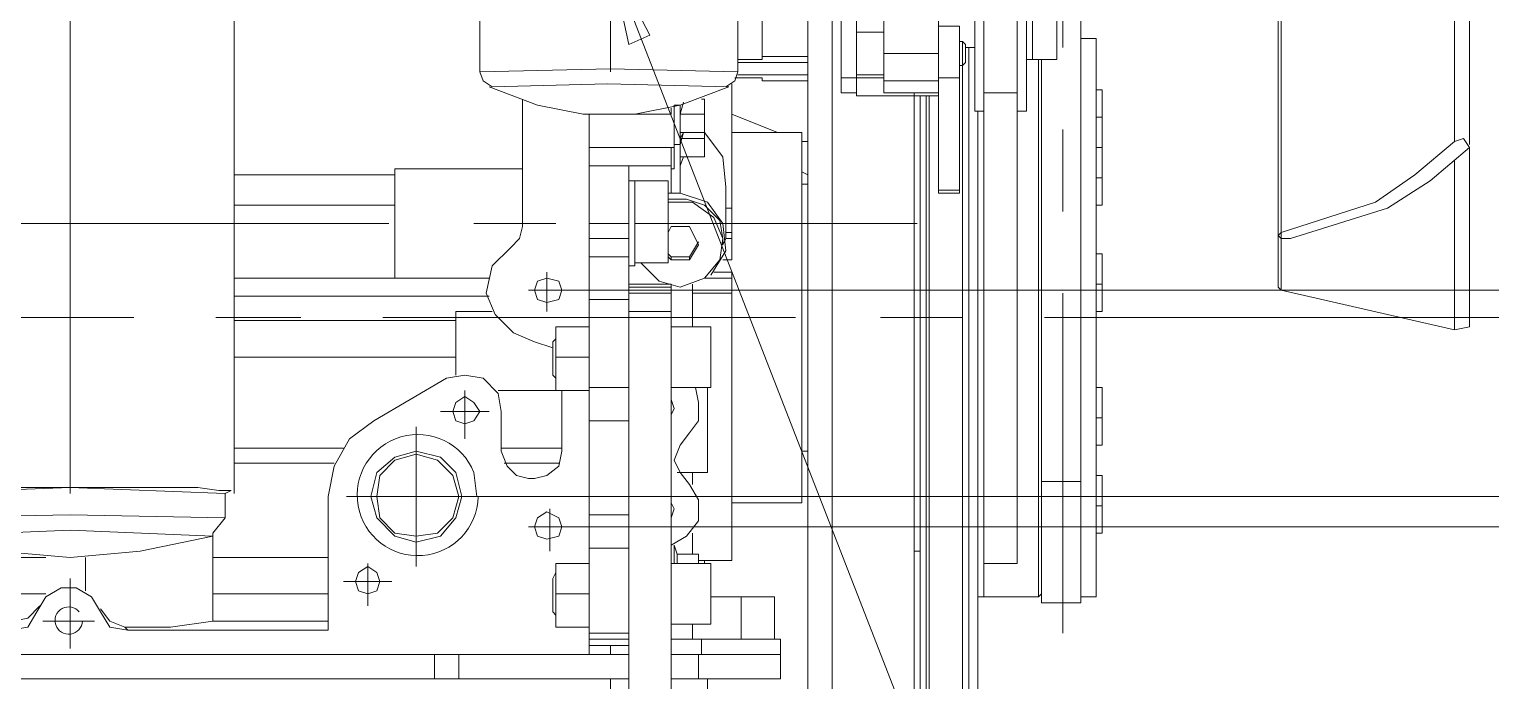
# Model space of a CAD drawing. Header units: millimetres. Extents: x 0.2 to 11.3, y 0.2 to 8.
# Drawn here: x 8.698 to 9.5, y 4.869 to 5.227 of the extents above; entities that cross this region are included whole.
import ezdxf

# ---------------------------------------------------------------- set-up
doc = ezdxf.new("R2010")
doc.units = ezdxf.units.MM
doc.layers.add('PDF_几何图形', color=7, linetype='Continuous')

msp = doc.modelspace()

# ---------------------------------------------------------------- linework, layer by layer
at = {"layer": 'PDF_几何图形', "lineweight": 13}
for points in [[(9.385, 5.50556), (9.38333, 5.50222), (9.38333, 5.08556), (9.385, 5.08389), (9.385, 5.50556), (9.415, 5.52389), (9.44167, 5.54389), (9.46333, 5.56889), (9.48, 5.59722), (9.48, 5.48889), (9.46167, 5.46056), (9.44, 5.43556), (9.415, 5.41556), (9.385, 5.39722)], [(9.25333, 5.56722), (9.25333, 5.30389), (9.25333, 5.41056), (9.24833, 5.41056), (9.24833, 5.30389), (9.245, 5.30389), (9.245, 5.37889), (9.245, 5.33222), (9.24, 5.33222), (9.24, 5.18222), (9.245, 5.18222), (9.245, 5.33222), (9.24167, 5.33222), (9.24167, 5.37389), (9.24, 5.38056)], [(9.485, 5.16722), (9.48833, 5.16222), (9.485, 5.16722), (9.48, 5.16556), (9.48, 5.46722), (9.485, 5.46889), (9.48833, 5.46556), (9.48833, 5.16389)], [(9.265, 5.44556), (9.265, 5.21722)], [(9.01667, 5.43389), (9.01667, 5.20389)], [(8.945, 5.34056), (8.945, 5.20389), (9.01667, 5.20556), (9.08667, 5.20389), (9.08667, 5.34056)], [(9.08667, 5.21056), (9.1, 5.21056), (9.1, 5.34056)], [(9.125, 4.80389), (9.125, 5.34056)], [(9.13833, 5.34056), (9.13833, 4.80389)], [(8.81, 5.31889), (8.72, 5.32222), (8.63, 5.31889), (8.62833, 5.31889), (8.63167, 5.32056), (8.64833, 5.32056), (8.67167, 5.32222), (8.72, 5.32222), (8.76667, 5.32222), (8.79, 5.32056), (8.80667, 5.32056), (8.81, 5.31889), (8.81, 4.97222)], [(9.15167, 5.19222), (9.14333, 5.19222), (9.14333, 5.32722), (9.17333, 5.32722), (9.17333, 5.32556), (9.165, 5.31389), (9.16333, 5.31056), (9.16167, 5.30556), (9.16167, 5.30222), (9.17333, 5.28222), (9.17333, 5.28722), (9.16167, 5.30556)], [(9.15167, 5.32722), (9.15167, 5.19056), (9.19667, 5.19056)], [(8.72, 4.97222), (8.72, 5.31889)], [(9.19667, 5.22889), (9.20833, 5.22889), (9.20833, 5.13722), (9.19667, 5.13722), (9.19667, 5.24222), (9.20333, 5.25222), (9.20333, 5.26222), (9.195, 5.27056), (9.185, 5.27389), (9.175, 5.27222), (9.16667, 5.26389), (9.165, 5.25222), (9.17167, 5.24389), (9.16667, 5.24389), (9.16667, 5.19222), (9.19667, 5.19222)], [(9.34667, 4.57556), (9.33167, 4.57556), (9.285, 4.57556), (9.01667, 5.26556)], [(9.25333, 5.21056), (9.25333, 4.91222), (9.275, 4.91222), (9.275, 5.24056)], [(9.15167, 5.22556), (9.16667, 5.22556)], [(9.19167, 5.19056), (9.19167, 4.84556), (9.21, 4.84556), (9.21, 5.20722), (9.21, 5.22056), (9.20833, 5.22056)], [(9.20833, 5.20722), (9.21, 5.20722), (9.21167, 5.20889), (9.21167, 5.21889), (9.21, 5.22056)], [(9.21167, 5.21722), (9.21667, 5.21722)], [(9.21333, 5.21722), (9.21333, 4.84056), (9.21833, 4.84056), (9.21833, 5.18222)], [(9.275, 4.91556), (9.28333, 4.91556), (9.28333, 5.22222), (9.275, 5.22222)], [(9.80167, 5.21222), (9.66, 5.21222), (9.66, 5.08389), (8.98167, 5.08389)], [(9.08667, 5.20889), (9.125, 5.20889)], [(9.1, 5.21222), (9.125, 5.21222)], [(9.16667, 5.21389), (9.19667, 5.21389)], [(9.24833, 5.21056), (9.245, 5.21056)], [(9.25167, 5.21056), (9.25167, 4.91556)], [(8.95, 5.19556), (8.97667, 5.18556), (9.00167, 5.18056), (9.03, 5.18056), (9.055, 5.18556), (9.08167, 5.19556), (9.015, 5.19722), (8.95167, 5.19556), (8.94667, 5.19889), (8.945, 5.20389), (8.94667, 5.19889)], [(9.08, 5.19556), (9.085, 5.19889), (9.08667, 5.20389)], [(9.085, 5.20056), (9.1, 5.20056), (9.1, 5.19889), (9.125, 5.19889)], [(9.125, 5.20222), (9.08667, 5.20222)], [(9.14333, 5.20056), (9.15167, 5.20056), (9.16667, 5.20056)], [(9.15167, 5.20222), (9.16667, 5.20222)], [(9.19667, 5.20056), (9.20833, 5.20056)], [(9.07833, 5.10056), (9.08333, 5.10056), (9.08333, 5.19722)], [(9.16667, 5.19889), (9.19667, 5.19889)], [(9.18333, 4.80389), (9.18333, 5.19222)], [(9.22167, 4.93389), (9.24, 4.93389), (9.24, 5.19222), (9.22167, 5.19222), (9.22167, 4.91556), (9.22167, 4.91722)], [(9.28333, 5.13056), (9.28667, 5.13056), (9.28667, 5.19389), (9.28333, 5.19389)], [(8.96833, 5.18889), (8.96833, 5.11889), (8.96667, 5.11222), (8.96167, 5.10722), (8.95167, 5.09722), (8.94833, 5.08222), (8.95333, 5.07056), (8.96333, 5.06056), (8.975, 5.05556), (8.985, 5.05222)], [(9.04833, 5.13389), (9.05833, 5.13389), (9.06833, 5.13056), (9.07667, 5.12222), (9.07833, 5.11222), (9.07833, 5.10889), (9.08, 5.11222), (9.08, 5.14056), (9.07833, 5.15722), (9.06833, 5.17056), (9.055, 5.17056), (9.055, 5.18056), (9.05667, 5.18722), (9.055, 5.18056), (9.06833, 5.18056)], [(9.05, 5.15056), (9.05167, 5.15056), (9.05167, 5.18556), (9.055, 5.18556), (9.055, 5.15222), (9.055, 5.15389), (9.055, 5.13722)], [(9.06833, 5.16722), (9.055, 5.16722), (9.05667, 5.17056), (9.055, 5.16722), (9.055, 5.15722), (9.06833, 5.15722), (9.06833, 5.18889), (9.06667, 5.18889)], [(9.19, 4.84056), (9.19, 5.19056), (9.18667, 5.19056), (9.18667, 4.84056), (9.19, 4.84056), (9.19167, 4.84889)], [(9.005, 5.15222), (9.005, 5.18056), (9.005, 4.88389), (9.005, 4.88889), (9.02667, 4.88889), (9.02667, 4.89222), (9.005, 4.89222)], [(9.03, 5.18056), (9.05, 5.18056), (9.05, 5.18389)], [(9.08333, 5.18056), (9.10833, 5.17056)], [(9.22167, 5.18222), (9.22167, 5.18222)], [(9.22167, 5.18222), (9.22167, 4.91556)], [(9.24, 5.18222), (9.24, 5.18222)], [(9.28333, 5.17889), (9.28667, 5.17889)], [(9.05167, 5.16389), (9.055, 5.16389), (9.05667, 5.17056)], [(9.08333, 4.96722), (9.12167, 4.96722), (9.12167, 5.17056), (9.08333, 5.17056)], [(9.265, 5.17222), (9.265, 5.12722)], [(9.005, 5.16222), (9.05167, 5.16222)], [(9.07167, 5.09222), (9.08, 5.10556), (9.07833, 5.12056), (9.07, 5.13222), (9.055, 5.13722), (9.04833, 5.13722), (9.05, 5.13722), (9.05, 5.16222)], [(9.12167, 5.16556), (9.125, 5.16556)], [(9.38333, 5.11389), (9.385, 5.11556), (9.38333, 5.11389), (9.385, 5.11222), (9.39, 5.11222), (9.44333, 5.12889), (9.46667, 5.14389), (9.48833, 5.16222), (9.48833, 5.06389), (9.48, 5.06222)], [(9.48, 5.16556), (9.45833, 5.14722), (9.43667, 5.13222), (9.385, 5.11556)], [(9.05, 5.15222), (9.005, 5.15222), (9.02667, 5.15222), (9.02667, 5.07222)], [(9.05667, 5.15722), (9.055, 5.15222)], [(9.48, 5.15556), (9.48, 5.06222), (9.385, 5.08389), (9.38333, 5.08556)], [(8.96833, 5.15056), (8.89833, 5.15056), (8.89833, 5.09056), (8.95, 5.09056), (8.81, 5.09056)], [(8.89833, 5.14722), (8.81, 5.14722)], [(9.12167, 5.14889), (9.125, 5.14722)], [(9.28333, 5.14556), (9.28667, 5.14556)], [(9.02667, 5.09722), (9.03, 5.09722), (9.03, 5.09889), (9.04833, 5.09889), (9.04833, 5.14389), (9.03, 5.14389), (9.03, 5.14222)], [(9.03, 5.09722), (9.03, 5.14389), (9.02667, 5.14389)], [(9.03, 5.14389), (9.03, 5.09889)], [(9.12167, 5.14222), (9.125, 5.14222)], [(9.19667, 5.13889), (9.20833, 5.13889)], [(8.81, 5.13056), (8.89833, 5.13056)], [(9.03333, 5.09889), (9.04333, 5.08889), (9.055, 5.08556), (9.06833, 5.09056), (9.07667, 5.10056), (9.07833, 5.11222), (9.07333, 5.12389), (9.06167, 5.13222), (9.04833, 5.13222)], [(9.08, 5.12889), (9.08333, 5.12889)], [(8.895, 5.12056), (8.66833, 5.12056)], [(8.98667, 5.12056), (8.94167, 5.12056)], [(9.02667, 5.12056), (9.005, 5.12056)], [(9.03, 5.12056), (9.04833, 5.12056)], [(9.03167, 5.12056), (9.185, 5.12056)], [(9.005, 5.11222), (9.02667, 5.11222)], [(9.04833, 5.11556), (9.05, 5.11889), (9.06, 5.11889), (9.065, 5.10889), (9.06, 5.10056), (9.06, 5.10222), (9.065, 5.11056)], [(9.08, 5.11222), (9.08333, 5.11222), (9.08333, 5.11556), (9.08, 5.11556)], [(9.005, 5.10222), (9.02667, 5.10222)], [(9.03, 5.10056), (9.03, 5.10056)], [(9.04833, 5.10222), (9.05, 5.10056), (9.05, 5.10222), (9.04833, 5.10389)], [(9.28333, 5.07222), (9.28667, 5.07222), (9.28667, 5.10389), (9.28333, 5.10389)], [(8.98167, 5.09389), (8.98167, 5.07222)], [(9.065, 4.93556), (9.08333, 4.93556), (9.08333, 5.09389), (9.07333, 5.09389)], [(9.06833, 5.09056), (9.08333, 5.09056)], [(8.81, 5.08056), (8.95, 5.08056)], [(8.97167, 5.08389), (8.99333, 5.08389)], [(9.02667, 5.08556), (9.05, 5.08556), (9.05, 5.08722), (9.02667, 5.08722)], [(9.02667, 5.08222), (9.05, 5.08222)], [(9.05, 5.07222), (9.05, 5.08722)], [(9.06167, 5.06389), (9.06167, 5.08722)], [(9.06167, 5.08222), (9.08333, 5.08222)], [(9.265, 5.08222), (9.265, 4.89556)], [(9.28333, 5.08722), (9.28667, 5.08722)], [(8.93167, 5.03722), (8.93167, 5.07222), (8.95167, 5.07222)], [(9.005, 5.07889), (9.02667, 5.07889)], [(8.52833, 5.06889), (8.755, 5.06889)], [(8.8, 5.06889), (8.84667, 5.06889)], [(8.81, 5.06722), (8.93167, 5.06722)], [(8.89167, 5.06889), (9.11833, 5.06889)], [(9.005, 5.06389), (8.98667, 5.06389), (8.98667, 5.02889), (9.005, 5.02889)], [(9.05, 5.03056), (9.07167, 5.03056), (9.07167, 5.06389), (9.05, 5.06389)], [(9.165, 5.06889), (9.21, 5.06889)], [(9.255, 5.06889), (9.52167, 5.06889)], [(9.81833, 5.06889), (9.295, 5.06889)], [(8.98667, 5.05722), (8.985, 5.05556), (8.985, 5.03722), (8.98667, 5.03556)], [(8.81, 5.04722), (8.93167, 5.04722)], [(8.98667, 5.04722), (9.005, 5.04722)], [(8.73667, 4.90889), (8.74167, 4.90222), (8.75, 4.89889), (8.75167, 4.89722), (8.86167, 4.89722), (8.86167, 4.97056), (8.865, 4.98722), (8.87333, 5.00222), (8.88667, 5.01222), (8.92667, 5.03556), (8.93667, 5.03722), (8.94667, 5.03556), (8.955, 5.02722), (8.95667, 5.01722), (8.95667, 4.99556), (8.96, 4.98722), (8.965, 4.98222), (8.97167, 4.98056), (8.975, 4.98056), (8.98167, 4.98222), (8.98833, 4.98722), (8.99, 4.99556), (8.99, 5.02889), (8.955, 5.02889)], [(8.93667, 5.02889), (8.93667, 5.00222)], [(9.005, 5.03056), (9.02667, 5.03056)], [(9.06333, 5.03056), (9.065, 5.02222), (9.065, 5.01222), (9.06, 5.00556), (9.055, 4.99889), (9.05167, 4.99056), (9.055, 4.98389), (9.06, 4.97722), (9.065, 4.96889), (9.065, 4.95722), (9.05833, 4.94889), (9.05, 4.94389)], [(9.05167, 5.01889), (9.05, 5.01556), (9.05167, 5.01889), (9.05, 5.02389)], [(9.05333, 4.98389), (9.07, 4.98389), (9.07, 5.03056)], [(9.28333, 4.99889), (9.28667, 4.99889), (9.28667, 5.03056), (9.28333, 5.03056)], [(8.92333, 5.01722), (8.95, 5.01722)], [(8.91, 5.00889), (8.91, 4.93222)], [(9.005, 5.01222), (9.02667, 5.01222)], [(9.28333, 5.01389), (9.28667, 5.01389)], [(8.87, 4.99722), (8.81, 4.99722)], [(8.935, 4.97056), (8.93167, 4.98389), (8.92333, 4.99222), (8.91, 4.99556), (8.89833, 4.99222), (8.88833, 4.98389), (8.885, 4.97056), (8.88833, 4.95889), (8.89833, 4.94889), (8.91, 4.94556), (8.92333, 4.94889), (8.93167, 4.95889), (8.935, 4.97056), (8.93333, 4.97056), (8.93, 4.98222), (8.92167, 4.99056), (8.91, 4.99389), (8.89833, 4.99056), (8.89, 4.98222), (8.88833, 4.97056), (8.89, 4.95889), (8.89833, 4.95056), (8.91, 4.94889), (8.92167, 4.95056), (8.93, 4.95889), (8.93333, 4.97056)], [(8.95667, 4.99722), (8.99, 4.99722)], [(9.12167, 4.99556), (9.125, 4.99556)], [(8.865, 4.98889), (8.81, 4.98889)], [(8.95833, 4.98889), (8.98833, 4.98889)], [(9.06167, 4.97722), (9.06167, 4.98389)], [(8.63333, 4.97222), (8.63, 4.97389), (8.63667, 4.97389), (8.64833, 4.97556), (8.72, 4.97556), (8.805, 4.97222)], [(9.25333, 4.97889), (9.275, 4.97889)], [(9.28333, 4.95056), (9.28667, 4.95056), (9.28667, 4.98222), (9.28333, 4.98222)], [(8.87167, 4.97056), (8.95, 4.97056)], [(9.80167, 4.97056), (8.91, 4.97056)], [(8.98333, 4.96389), (8.98333, 4.94056)], [(9.005, 4.96056), (9.02667, 4.96056)], [(9.05167, 4.96389), (9.05, 4.95889), (9.05167, 4.96389), (9.05, 4.96722)], [(9.28333, 4.96556), (9.28667, 4.96556)], [(8.86167, 4.90222), (8.79833, 4.90222), (8.79833, 4.95056), (8.805, 4.95889)], [(8.97167, 4.95389), (8.995, 4.95389)], [(9.80167, 4.82389), (9.66333, 4.82389), (9.665, 4.95389), (8.98167, 4.95389)], [(9.05333, 4.93889), (9.05167, 4.94389), (9.05167, 4.93389)], [(9.06167, 4.93889), (9.06167, 4.95056)], [(8.70667, 4.93722), (8.59833, 4.93722)], [(8.72833, 4.93722), (8.72833, 4.91889)], [(8.86167, 4.93722), (8.79833, 4.93722)], [(9.005, 4.94222), (9.02667, 4.94222)], [(9.05333, 4.93389), (9.05333, 4.93889), (9.065, 4.93889), (9.065, 4.93389)], [(9.06833, 4.93556), (9.06833, 4.93389)], [(9.18333, 4.94056), (9.18667, 4.94056)], [(8.88333, 4.93389), (8.88333, 4.91056)], [(8.98667, 4.92889), (8.985, 4.92556), (8.985, 4.90722), (8.98667, 4.90556)], [(9.005, 4.93389), (8.98667, 4.93389), (8.98667, 4.89889), (9.005, 4.89889)], [(9.05, 4.90056), (9.07167, 4.90056), (9.07167, 4.93389), (9.05, 4.93389)], [(8.68667, 4.89722), (8.69667, 4.89889), (8.70167, 4.90722), (8.70667, 4.91556), (8.715, 4.92056), (8.72333, 4.92056), (8.73167, 4.91556), (8.73667, 4.90722), (8.74167, 4.89889), (8.75167, 4.89722)], [(8.72, 4.92556), (8.72, 4.88722)], [(8.87, 4.92389), (8.89667, 4.92389)], [(8.70667, 4.91722), (8.59833, 4.91722)], [(8.86167, 4.91722), (8.79833, 4.91722)], [(8.98667, 4.91722), (9.005, 4.91722)], [(9.07167, 4.91556), (9.10667, 4.91556), (9.10667, 4.89222), (9.11, 4.89222), (9.11, 4.87056), (9.05, 4.87056)], [(9.08833, 4.91556), (9.08833, 4.89222)], [(9.21833, 4.91556), (9.22167, 4.91556), (9.24, 4.91556), (9.25167, 4.91556), (9.25333, 4.91722)], [(9.24, 4.91556), (9.24, 4.91556)], [(8.70333, 4.91056), (8.69667, 4.90389), (8.68833, 4.90222)], [(8.705, 4.90222), (8.73333, 4.90222)], [(8.75, 4.89889), (8.775, 4.89889), (8.79833, 4.90222)], [(8.79833, 4.90222), (8.79833, 4.90222)], [(9.005, 4.89556), (9.02667, 4.89556)], [(9.06167, 4.90056), (9.06167, 4.89222)], [(9.01667, 4.88389), (9.01667, 4.88889)], [(9.05, 4.89222), (9.11, 4.89222)], [(9.06667, 4.88389), (9.06667, 4.89222)], [(7.36, 4.88389), (9.02667, 4.88389)], [(9.02667, 4.87056), (7.38333, 4.87056), (7.38333, 4.88389)], [(8.92, 4.88389), (8.92, 4.87056)], [(8.93333, 4.88389), (8.93333, 4.87056)], [(9.05, 4.88389), (9.11, 4.88389)], [(9.065, 4.88389), (9.065, 4.87056)], [(9.01667, 4.87056), (9.01667, 4.71389), (9.015, 4.70222), (9.00833, 4.69222)], [(9.07, 4.87056), (9.07, 4.80722)]]:
    msp.add_lwpolyline(points, dxfattribs=at)
for points in [[(9.22167, 5.18222), (9.22167, 5.33222), (9.21667, 5.33222), (9.21667, 5.18222)], [(9.26167, 5.30389), (9.24833, 5.30389), (9.24833, 5.21056), (9.26167, 5.21056)], [(9.03833, 5.22389), (9.01667, 5.26556), (9.02667, 5.21889)], [(9.28667, 5.16222), (9.28333, 5.16222)], [(9.06, 5.10056), (9.06, 5.10222), (9.05, 5.10222), (9.05, 5.10056)], [(8.99, 5.08389), (8.98833, 5.08889), (8.98167, 5.09056), (8.97667, 5.08889), (8.975, 5.08389), (8.97667, 5.07889), (8.98167, 5.07722), (8.98833, 5.07889)], [(9.02667, 4.84056), (9.03, 4.82222), (9.03833, 4.80556), (9.05167, 4.79222), (9.06833, 4.78389), (9.08667, 4.78222), (9.185, 4.78222), (9.185, 4.80389), (9.08667, 4.80389), (9.07167, 4.80722), (9.06, 4.81556), (9.05167, 4.82722), (9.05, 4.84056), (9.05, 5.07222), (9.02667, 5.07222)], [(8.945, 5.01722), (8.94167, 5.02222), (8.93667, 5.02556), (8.93167, 5.02222), (8.93, 5.01722), (8.93167, 5.01222), (8.93667, 5.01056), (8.94167, 5.01222)], [(8.805, 4.95889), (8.805, 4.97222), (8.80833, 4.97389), (8.80167, 4.97389), (8.79, 4.97556), (8.76667, 4.97556), (8.72, 4.97556), (8.63333, 4.97222), (8.63333, 4.95889), (8.72, 4.96056)], [(8.99, 4.95389), (8.98833, 4.95889), (8.98167, 4.96222), (8.97667, 4.95889), (8.975, 4.95389), (8.97667, 4.94889), (8.98167, 4.94722), (8.98833, 4.94889)], [(8.79833, 4.94889), (8.75833, 4.94056), (8.72, 4.93722), (8.68, 4.94056), (8.64167, 4.94889), (8.72, 4.95222)], [(8.89, 4.92389), (8.88833, 4.92889), (8.88333, 4.93222), (8.87833, 4.92889), (8.87667, 4.92389), (8.87833, 4.91889), (8.88333, 4.91722), (8.88833, 4.91889)]]:
    msp.add_lwpolyline(points, close=True, dxfattribs=at)
msp.add_lwpolyline([(8.94409, 4.97054, -9.703099), (8.94167, 4.98389), (8.94333, 4.97056)], format="xyb", dxfattribs=at)
msp.add_arc((8.71917, 4.9025), 0.00751, 38.98985, 357.87862, dxfattribs=at)

doc.saveas('drawing.dxf')
